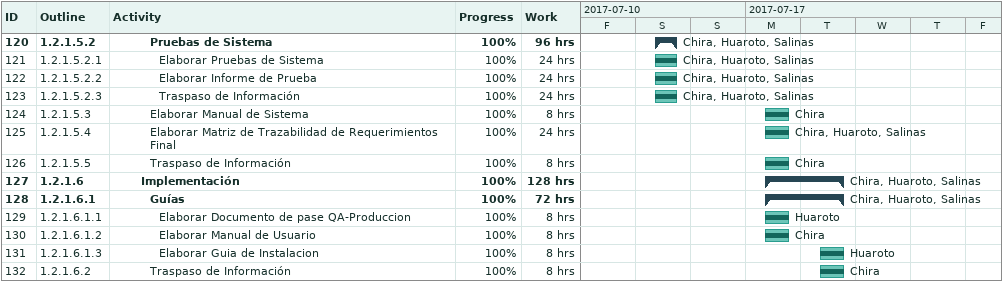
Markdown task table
| ID | WBS | Task | Start | Finish | Resources | % complete | Work (h) |
|---|---|---|---|---|---|---|---|
| 120 | 1.2.1.5.2 | **Pruebas de Sistema** | 2017-07-15 | 2017-07-15 | Chira, Huaroto, Salinas | 100 | 96 |
| 121 | 1.2.1.5.2.1 | Elaborar Pruebas de Sistema | 2017-07-15 | 2017-07-15 | Chira, Huaroto, Salinas | 100 | 24 |
| 122 | 1.2.1.5.2.2 | Elaborar Informe de Prueba | 2017-07-15 | 2017-07-15 | Chira, Huaroto, Salinas | 100 | 24 |
| 123 | 1.2.1.5.2.3 | Traspaso de Información | 2017-07-15 | 2017-07-15 | Chira, Huaroto, Salinas | 100 | 24 |
| 124 | 1.2.1.5.3 | Elaborar Manual de Sistema | 2017-07-17 | 2017-07-17 | Chira | 100 | 8 |
| 125 | 1.2.1.5.4 | Elaborar Matriz de Trazabilidad de Requerimientos Final | 2017-07-17 | 2017-07-17 | Chira, Huaroto, Salinas | 100 | 24 |
| 126 | 1.2.1.5.5 | Traspaso de Información | 2017-07-17 | 2017-07-17 | Chira | 100 | 8 |
| 127 | 1.2.1.6 | **Implementación** | 2017-07-17 | 2017-07-18 | Chira, Huaroto, Salinas | 100 | 128 |
| 128 | 1.2.1.6.1 | **Guías** | 2017-07-17 | 2017-07-18 | Chira, Huaroto, Salinas | 100 | 72 |
| 129 | 1.2.1.6.1.1 | Elaborar Documento de pase QA-Produccion | 2017-07-17 | 2017-07-17 | Huaroto | 100 | 8 |
| 130 | 1.2.1.6.1.2 | Elaborar Manual de Usuario | 2017-07-17 | 2017-07-17 | Chira | 100 | 8 |
| 131 | 1.2.1.6.1.3 | Elaborar Guia de Instalacion | 2017-07-18 | 2017-07-18 | Huaroto | 100 | 8 |
| 132 | 1.2.1.6.2 | Traspaso de Información | 2017-07-18 | 2017-07-18 | Chira | 100 | 8 |
